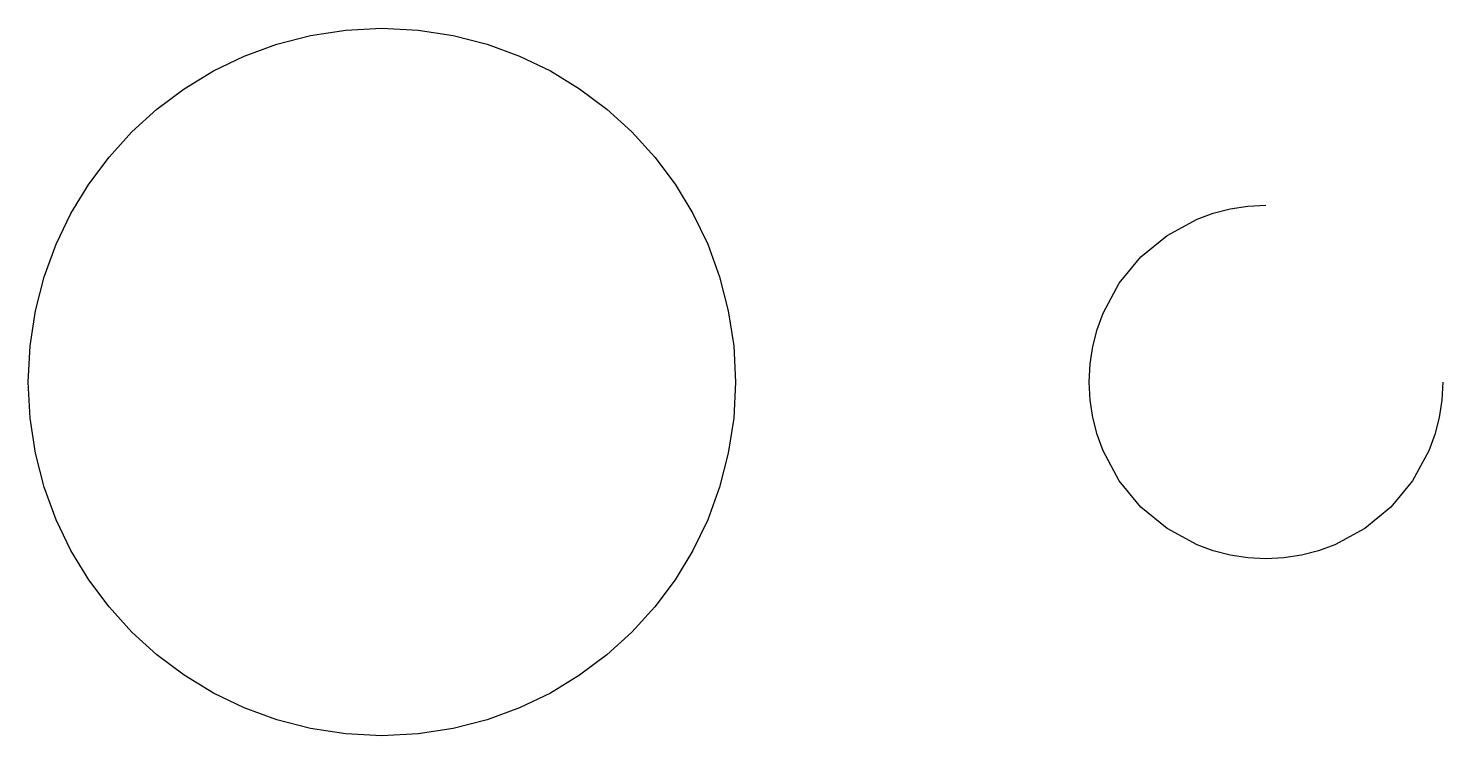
# Model space of a CAD drawing. Extents: x 30 to 110, y -80 to -40.
import ezdxf

# ---------------------------------------------------------------- set-up
doc = ezdxf.new("R2010")
doc.units = 0
doc.layers.add('CUTLINE', color=1, linetype='CONTINUOUS')

msp = doc.modelspace()

# ---------------------------------------------------------------- linework, layer by layer
at = {"layer": 'CUTLINE', "color": 1, "linetype": 'CONTINUOUS'}
for p, q in [((47.955, -40.103), (50, -40)), ((50, -40), (52.045, -40.103)), ((44.053, -40.899), (45.969, -40.406)), ((45.969, -40.406), (47.955, -40.103)), ((52.045, -40.103), (54.031, -40.406)), ((54.031, -40.406), (55.947, -40.899)), ((40.467, -42.414), (42.215, -41.572)), ((42.215, -41.572), (44.053, -40.899)), ((55.947, -40.899), (57.785, -41.572)), ((57.785, -41.572), (59.533, -42.414)), ((38.818, -43.416), (40.467, -42.414)), ((59.533, -42.414), (61.182, -43.416)), ((37.278, -44.567), (38.818, -43.416)), ((61.182, -43.416), (62.722, -44.567)), ((35.858, -45.858), (37.278, -44.567)), ((62.722, -44.567), (64.142, -45.858)), ((34.567, -47.278), (35.858, -45.858)), ((64.142, -45.858), (65.433, -47.278)), ((33.416, -48.818), (34.567, -47.278)), ((65.433, -47.278), (66.584, -48.818)), ((32.414, -50.467), (33.416, -48.818)), ((66.584, -48.818), (67.586, -50.467)), ((97.026, -50.45), (97.985, -50.203)), ((97.985, -50.203), (98.978, -50.052)), ((98.978, -50.052), (100, -50)), ((31.572, -52.215), (32.414, -50.467)), ((67.586, -50.467), (68.428, -52.215)), ((94.409, -51.708), (96.108, -50.786)), ((96.108, -50.786), (97.026, -50.45)), ((92.929, -52.929), (94.409, -51.708)), ((30.899, -54.053), (31.572, -52.215)), ((68.428, -52.215), (69.101, -54.053)), ((91.708, -54.409), (92.929, -52.929)), ((30.406, -55.969), (30.899, -54.053)), ((69.101, -54.053), (69.594, -55.969)), ((90.786, -56.108), (91.708, -54.409)), ((30.103, -57.955), (30.406, -55.969)), ((69.594, -55.969), (69.897, -57.955)), ((90.45, -57.026), (90.786, -56.108)), ((90.203, -57.985), (90.45, -57.026)), ((30, -60), (30.103, -57.955)), ((69.897, -57.955), (70, -60)), ((90.052, -58.978), (90.203, -57.985)), ((90, -60), (90.052, -58.978)), ((30.103, -62.045), (30, -60)), ((70, -60), (69.897, -62.045)), ((90.052, -61.022), (90, -60)), ((110, -60), (109.948, -61.022)), ((90.203, -62.015), (90.052, -61.022)), ((109.948, -61.022), (109.797, -62.015)), ((30.406, -64.031), (30.103, -62.045)), ((69.897, -62.045), (69.594, -64.031)), ((90.45, -62.974), (90.203, -62.015)), ((109.797, -62.015), (109.55, -62.974)), ((90.786, -63.892), (90.45, -62.974)), ((109.55, -62.974), (109.214, -63.892)), ((91.708, -65.591), (90.786, -63.892)), ((109.214, -63.892), (108.292, -65.591)), ((30.899, -65.947), (30.406, -64.031)), ((69.594, -64.031), (69.101, -65.947)), ((92.929, -67.071), (91.708, -65.591)), ((108.292, -65.591), (107.071, -67.071)), ((31.572, -67.785), (30.899, -65.947)), ((69.101, -65.947), (68.428, -67.785)), ((94.409, -68.292), (92.929, -67.071)), ((107.071, -67.071), (105.591, -68.292)), ((32.414, -69.533), (31.572, -67.785)), ((68.428, -67.785), (67.586, -69.533)), ((96.108, -69.214), (94.409, -68.292)), ((105.591, -68.292), (103.892, -69.214)), ((33.416, -71.182), (32.414, -69.533)), ((67.586, -69.533), (66.584, -71.182)), ((97.026, -69.55), (96.108, -69.214)), ((97.985, -69.797), (97.026, -69.55)), ((102.974, -69.55), (102.015, -69.797)), ((103.892, -69.214), (102.974, -69.55)), ((98.978, -69.948), (97.985, -69.797)), ((100, -70), (98.978, -69.948)), ((101.022, -69.948), (100, -70)), ((102.015, -69.797), (101.022, -69.948)), ((34.567, -72.722), (33.416, -71.182)), ((66.584, -71.182), (65.433, -72.722)), ((35.858, -74.142), (34.567, -72.722)), ((65.433, -72.722), (64.142, -74.142)), ((37.278, -75.433), (35.858, -74.142)), ((64.142, -74.142), (62.722, -75.433)), ((38.818, -76.584), (37.278, -75.433)), ((62.722, -75.433), (61.182, -76.584)), ((40.467, -77.586), (38.818, -76.584)), ((61.182, -76.584), (59.533, -77.586)), ((42.215, -78.428), (40.467, -77.586)), ((59.533, -77.586), (57.785, -78.428)), ((44.053, -79.101), (42.215, -78.428)), ((45.969, -79.594), (44.053, -79.101)), ((55.947, -79.101), (54.031, -79.594)), ((57.785, -78.428), (55.947, -79.101)), ((47.955, -79.897), (45.969, -79.594)), ((50, -80), (47.955, -79.897)), ((52.045, -79.897), (50, -80)), ((54.031, -79.594), (52.045, -79.897))]:
    msp.add_line(p, q, dxfattribs=at)

doc.saveas('drawing.dxf')
